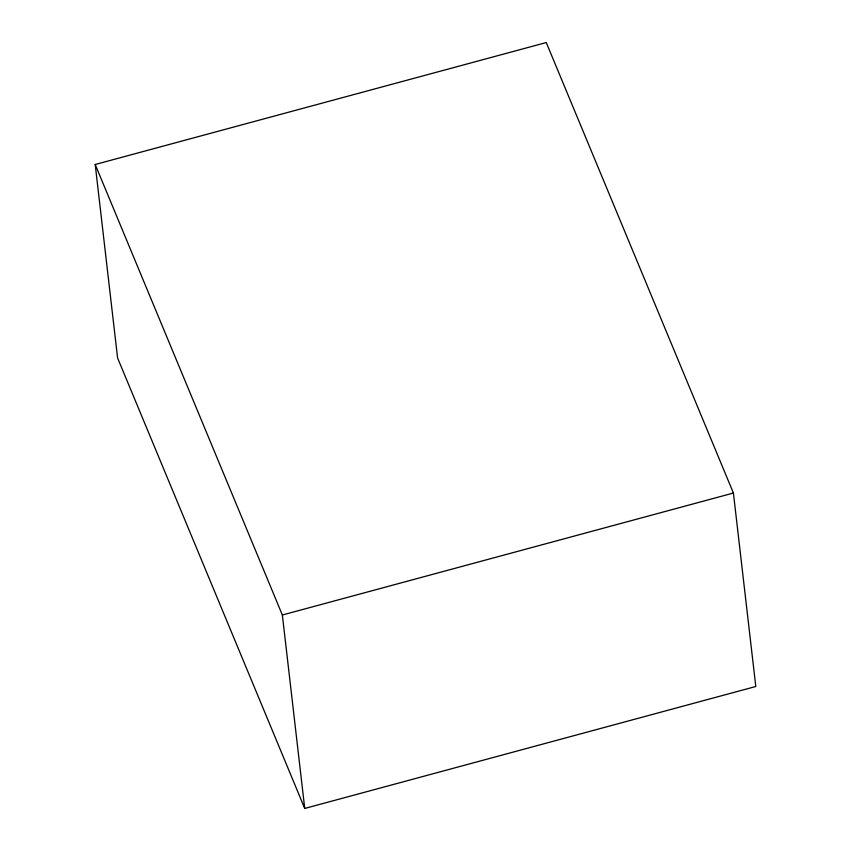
<?xml version="1.0" encoding="UTF-8"?>
<svg xmlns="http://www.w3.org/2000/svg" width="851" height="851" viewBox="0 0 851 851"><rect width="100%" height="100%" fill="white"/><g stroke="black" fill="none" stroke-linecap="round" stroke-linejoin="round"><path stroke-width="1.28" d="M95.206 164.498L546.268 42.55L733.413 493.037L755.794 686.502L304.732 808.45L117.587 357.963L95.206 164.498L282.351 614.996L304.732 808.45M282.351 614.996L733.413 493.037"/></g></svg>
